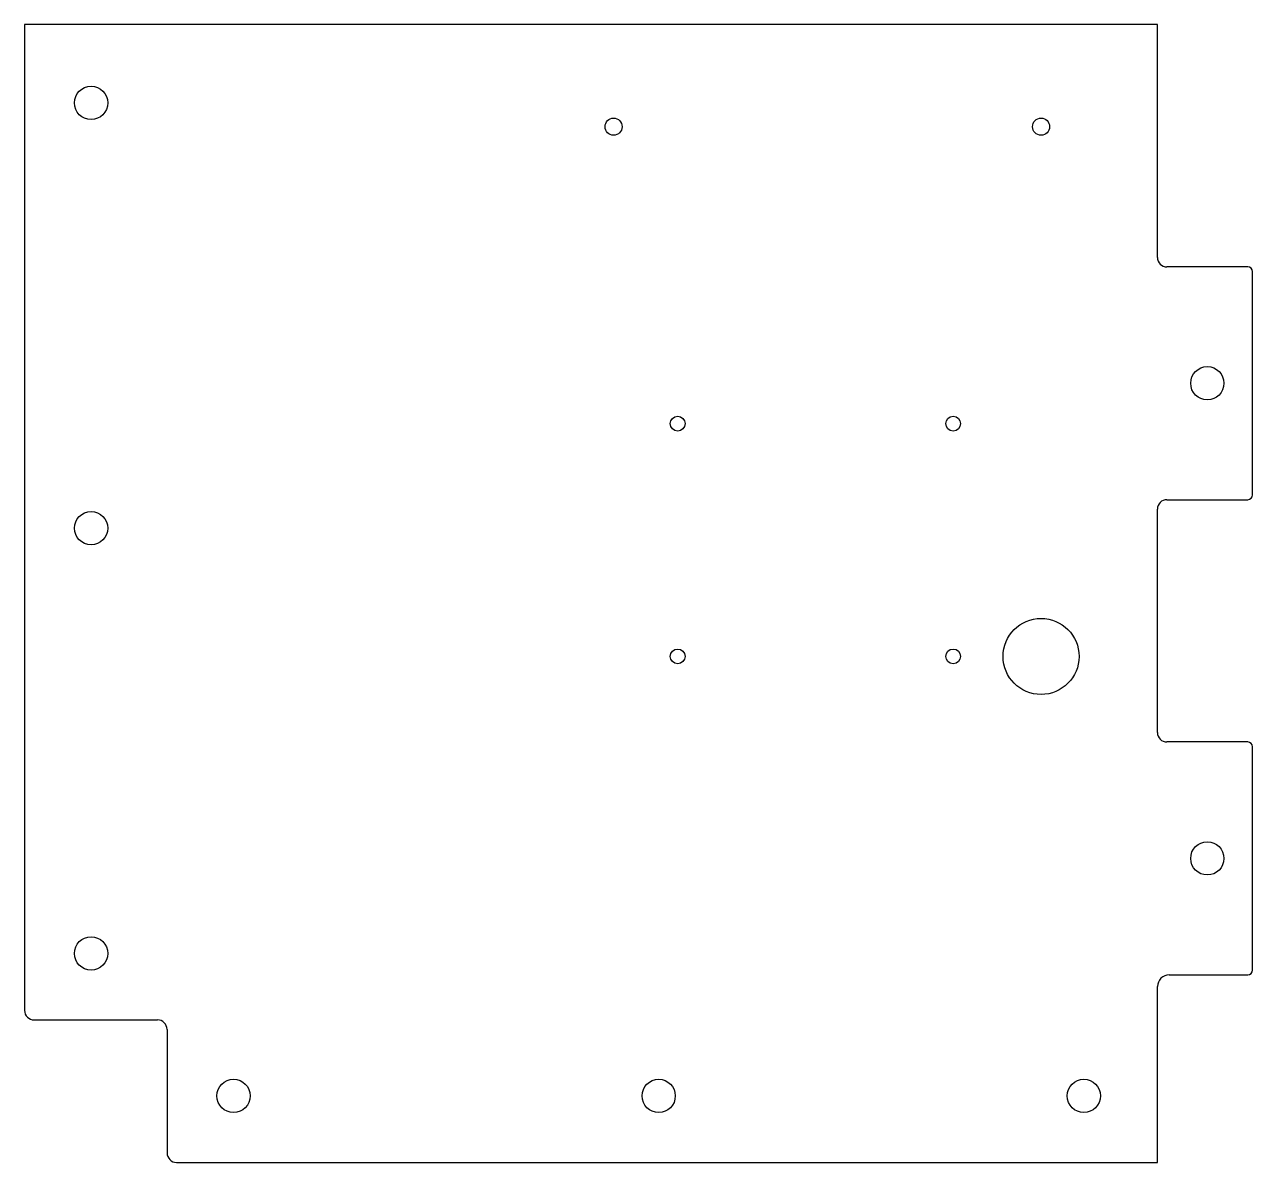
# Model space of a CAD drawing. Header units: millimetres. Extents: x -129 to 129, y -120 to 120.
import ezdxf

# ---------------------------------------------------------------- set-up
doc = ezdxf.new("R2010")
doc.units = ezdxf.units.MM
doc.layers.add('CUTOUTS', color=1, linetype='CONTINUOUS')
doc.layers.add('PERIMETER', color=5, linetype='CONTINUOUS')

msp = doc.modelspace()

# ---------------------------------------------------------------- linework, layer by layer
at = {"layer": 'CUTOUTS'}
for centre, radius in [((-115.25, 103.25), 3.5), ((-5.25, 98.25), 1.8), ((84.75, 98.25), 1.8), ((119.75, 44.25), 3.5), ((8.25, 35.75), 1.55), ((66.25, 35.75), 1.55), ((-115.25, 13.75), 3.5), ((84.75, -13.25), 8), ((8.25, -13.25), 1.55), ((66.25, -13.25), 1.55), ((119.75, -55.75), 3.5), ((-115.25, -75.75), 3.5), ((-85.25, -105.75), 3.5), ((4.25, -105.75), 3.5), ((93.75, -105.75), 3.5)]:
    msp.add_circle(centre, radius, dxfattribs=at)
at = {"layer": 'PERIMETER'}
for p, q in [((-129.25, 119.75), (-129.25, -87.75)), ((109.25, 119.75), (-129.25, 119.75)), ((109.25, 70.75), (109.25, 119.75)), ((128.25, 68.75), (111.25, 68.75)), ((129.25, 20.75), (129.25, 67.75)), ((111.25, 19.75), (128.25, 19.75)), ((109.25, -29.25), (109.25, 17.75)), ((128.25, -31.25), (111.25, -31.25)), ((129.25, -79.25), (129.25, -32.25)), ((111.75, -80.25), (128.25, -80.25)), ((109.25, -119.75), (109.25, -82.75)), ((-127.25, -89.75), (-101.25, -89.75)), ((-99.25, -91.75), (-99.25, -117.75)), ((-97.25, -119.75), (109.25, -119.75))]:
    msp.add_line(p, q, dxfattribs=at)
for centre, radius, start, end in [((111.25, 70.75), 2, 180, 270), ((128.25, 67.75), 1, 0, 90), ((128.25, 20.75), 1, -90, 0), ((111.25, 17.75), 2, 90, 180), ((111.25, -29.25), 2, 180, 270), ((128.25, -32.25), 1, 0, 90), ((128.25, -79.25), 1, -90, 0), ((111.75, -82.75), 2.5, 90, 180), ((-127.25, -87.75), 2, 180, 270), ((-101.25, -91.75), 2, 0, 90), ((-97.25, -117.75), 2, 180, 270)]:
    msp.add_arc(centre, radius, start, end, dxfattribs=at)

doc.saveas('drawing.dxf')
